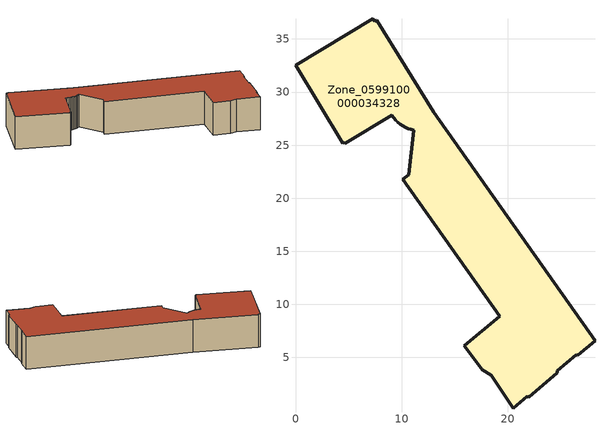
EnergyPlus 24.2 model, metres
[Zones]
Zone_0599100000034328
 floor ground (C_G): 4.61,25.28 4.43,25.17 0,32.53 7.3,36.93 7.45,36.67 7.64,36.75 13.01,28.08 28.21,6.58 26.58,5.2 26.43,5.26 24.64,3.73 24.64,3.55 21.95,1.26 21.84,1.33 20.52,0.19 18.45,3.33 17.59,3.84 15.89,6.12 19.26,8.89 10.08,21.79 10.67,22.22 11.16,26.42 10.88,26.48 10.61,26.56 10.34,26.67 10.09,26.81 9.85,26.97 9.63,27.15 9.43,27.36 9.25,27.58 9.09,27.82 4.68,25.17 z0
 wall outside (C_F): 11.16,26.42 10.67,22.22 10.08,21.79 19.26,8.89 15.89,6.12 17.59,3.84 18.45,3.33 20.52,0.19 21.84,1.33 21.95,1.26 24.64,3.55 24.64,3.73 26.43,5.26 26.58,5.2 28.21,6.58 13.01,28.08 7.64,36.75 7.45,36.67 7.3,36.93 0,32.53 4.43,25.17 4.61,25.28 4.68,25.17 9.09,27.82 9.25,27.58 9.43,27.36 9.63,27.15 9.85,26.97 10.09,26.81 10.34,26.67 10.61,26.56 10.88,26.48 11.16,26.42 z0:5.55
 roof outside (C_R): 4.61,25.28 4.68,25.17 9.09,27.82 9.25,27.58 9.43,27.36 9.63,27.15 9.85,26.97 10.09,26.81 10.34,26.67 10.61,26.56 10.88,26.48 11.16,26.42 10.67,22.22 10.08,21.79 19.26,8.89 15.89,6.12 17.59,3.84 18.45,3.33 20.52,0.19 21.84,1.33 21.95,1.26 24.64,3.55 24.64,3.73 26.43,5.26 26.58,5.2 28.21,6.58 13.01,28.08 7.64,36.75 7.45,36.67 7.3,36.93 0,32.53 4.43,25.17 z5.55
[BUILDING]
Pand.0599100000034328: North Axis=0; Terrain=City; Loads Convergence Tolerance Value=0.04; Temperature Convergence Tolerance Value=0.4; Solar Distribution=FullExterior; Maximum Number of Warmup Days=25; Minimum Number of Warmup Days=1
[Site:Location]
Rotterdam.The.Hague.AP_ZH_NLD Design_Conditions: Latitude=51.96; Longitude=4.45; Time Zone=1; Elevation=-4.5
[SITE:GROUNDTEMPERATURE:BUILDINGSURFACE]
18, 18, 18, 18, 18, 18, 18, 18, 18, 18, 18, 18
[MATERIAL] Thermal Absorptance=0.9; Solar Absorptance=0.7; Visible Absorptance=0.7
Name | Roughness | Thickness | Conductivity | Density | Specific Heat
G.D.1965 | MediumSmooth | 0.15 | 1 | 540 | 1210
F.D.1965 | Rough | 0.3 | 0.857143 | 1920 | 840
R.D.1965 | MediumRough | 0.2 | 0.08 | 1500 | 1000
[CONSTRUCTION]
C_G: G.D.1965
C_F: F.D.1965
C_R: R.D.1965
[ZONE]
Zone_0599100000034328: Type=1; Multiplier=1; Ceiling Height=Autocalculate; Volume=Autocalculate; Floor Area=autocalculate; Part of Total Floor Area=Yes
[ZONEINFILTRATION:DESIGNFLOWRATE]
Infil_Zone_0599100000034328: Zone or ZoneList or Space or SpaceList=Zone_0599100000034328; Schedule=AlwaysOn; Design Flow Rate Calculation Method=Flow/Area; Flow Rate per Floor Area=0.0042; Constant Term Coefficient=1; Temperature Term Coefficient=0; Velocity Term Coefficient=0; Velocity Squared Term Coefficient=0
[HVACTEMPLATE:ZONE:IDEALLOADSAIRSYSTEM]
Zone_0599100000034328: Maximum Heating Supply Air Temperature=50; Minimum Cooling Supply Air Temperature=13; Maximum Heating Supply Air Humidity Ratio=0.0156; Minimum Cooling Supply Air Humidity Ratio=0.0077; Heating Limit=NoLimit; Cooling Limit=NoLimit; Dehumidification Control Type=ConstantSensibleHeatRatio; Cooling Sensible Heat Ratio=0.7; Dehumidification Setpoint=60; Humidification Control Type=None; Humidification Setpoint=30; Outdoor Air Method=None; Outdoor Air Flow Rate per Person=0.00944; Outdoor Air Flow Rate per Zone Floor Area=0; Outdoor Air Flow Rate per Zone=0; Demand Controlled Ventilation Type=None; Outdoor Air Economizer Type=NoEconomizer; Heat Recovery Type=None; Sensible Heat Recovery Effectiveness=0.7; Latent Heat Recovery Effectiveness=0.65
[ZONECONTROL:THERMOSTAT]
ThermostatControl_Zone_0599100000034328: Zone or ZoneList=Zone_0599100000034328; Control Type Schedule=DualSetpointControlType; Control 1=Thermostat_Zone_0599100000034328; Temperature Difference Between Cutout And Setpoint=0
[THERMOSTATSETPOINT:DUALSETPOINT]
Thermostat_Zone_0599100000034328: Heating Setpoint Temperature Schedule=HeatingSetpoint_Zone_0599100000034328; Cooling Setpoint Temperature Schedule=CoolingSetpoint_Zone_0599100000034328
[SCHEDULE:COMPACT]
HeatingSetpoint_Zone_0599100000034328: Through: 12/31, For: AllDays, Until: 24:00, 21
CoolingSetpoint_Zone_0599100000034328: Through: 12/31, For: AllDays, Until: 24:00, 24
DualSetpointControlType: Through: 12/31, For: AllDays, Until: 24:00, 4
AlwaysOn: Through: 12/31, For: AllDays, Until: 24:00, 1
